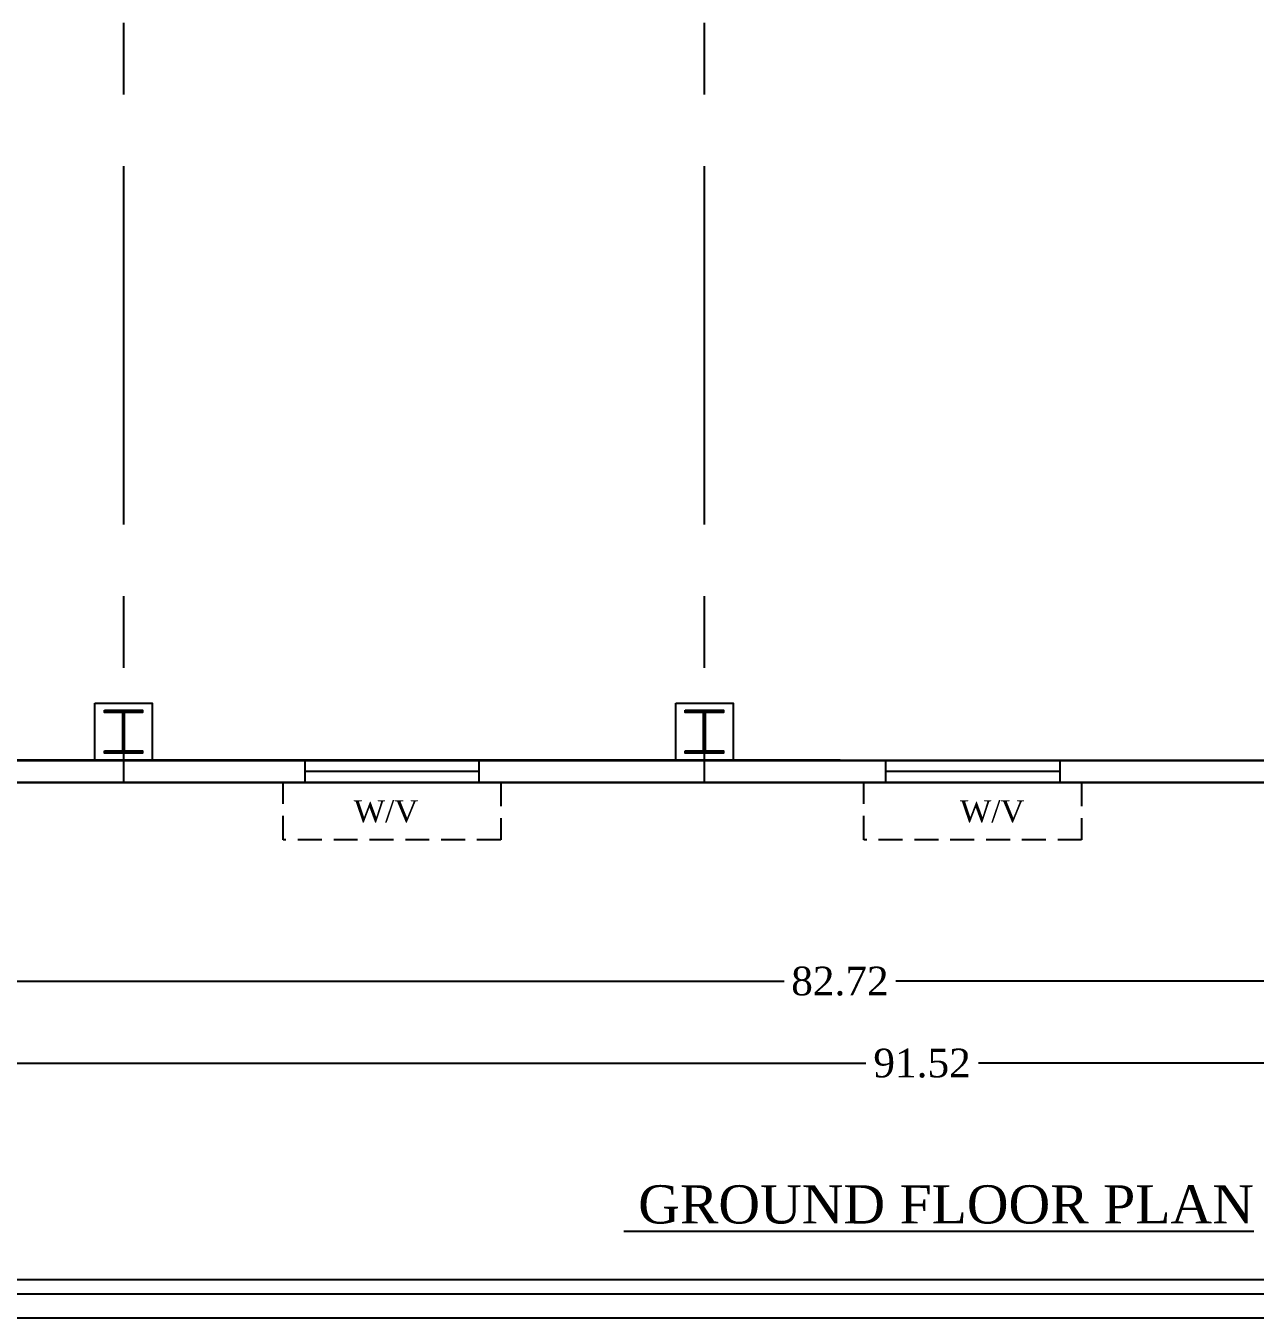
# Model space of a CAD drawing. Header units: metres. Extents: x 9436 to 9850, y -3407 to -3224.
# Drawn here: x 9518.59 to 9531.46, y -3320.31 to -3306.79 of the extents above; entities that cross this region are included whole.
import ezdxf

# ---------------------------------------------------------------- set-up
doc = ezdxf.new("R2010")
doc.units = ezdxf.units.M
doc.header["$MEASUREMENT"] = 0
doc.linetypes.add('CENTER', pattern=[2, 1.25, -0.25, 0.25, -0.25])
doc.linetypes.add('HIDDEN', pattern=[0.375, 0.25, -0.125])
for name, color, linetype in [('BLK_1_FLR_0_BLT_UP_AREA', 1, 'Continuous'), ('BLK_1_FLR_0_CARPET_AREA', 10, 'Continuous'), ('BLK_1_FLR_0_ROOF_AREA', 54, 'Continuous'), ('SHEET_1', 7, 'Continuous'), ('WORKSHOP_AREA', 7, 'Continuous')]:
    doc.layers.add(name, color=color, linetype=linetype)
doc.styles.add('Isa-', font='times.ttf')
doc.styles.add('STYLE2', font='times.ttf')
doc.dimstyles.new('ISO-25', dxfattribs={"dimscale": 0, "dimtxt": 0.23, "dimasz": 0.15, "dimexe": 1.25, "dimexo": 0.625, "dimgap": 0.11, "dimtad": 0, "dimtih": 1, "dimtoh": 1, "dimzin": 1, "dimdsep": 46, "dimtxsty": 'STYLE2', "dimblk": 'OBLIQUE', "dimcen": 0, "dimse1": 1, "dimse2": 1, "dimclrd": 1, "dimclrt": 3, "dimadec": 0, "dimazin": 2, "dimtfac": 1, "dimtix": 1, "dimtofl": 0, "dimtmove": 0, "dimatfit": 3, "dimfxl": 0, "dimtolj": 1, "dimarcsym": 0})

# ---------------------------------------------------------------- blocks, each defined once
blk = doc.blocks.new('2-2')
at = {"color": 3}
blk.add_lwpolyline([(-0.408, 0.429), (0.192, 0.429), (0.192, -0.171), (-0.408, -0.171)], close=True, dxfattribs=at)
for points in [[(-0.308, 0.353), (0.092, 0.353), (0.092, 0.329), (-0.308, 0.329)], [(-0.116, 0.329), (-0.1, 0.329), (-0.1, -0.071), (-0.116, -0.071)], [(-0.308, -0.071), (0.092, -0.071), (0.092, -0.095), (-0.308, -0.095)]]:
    blk.add_lwpolyline(points, close=True)
blk = doc.blocks.new('_Oblique')
at = {"color": 0, "linetype": 'ByBlock', "lineweight": -2}
blk.add_line((-0.5, -0.5), (0.5, 0.5), dxfattribs=at)
blk = doc.blocks.new('*D243')
at = {"color": 1, "lineweight": -2}
for p, q in [((9481.171, -3290.254), (9481.171, -3300.614)), ((9481.171, -3310.166), (9481.171, -3301.14))]:
    blk.add_line(p, q, dxfattribs=at)
at = {"layer": 'Defpoints', "color": 0}
for p in [(9572.518, -3290.254), (9481.171, -3310.166), (9482.444, -3310.166)]:
    blk.add_point(p, dxfattribs=at)
at = {"color": 1, "lineweight": -2, "xscale": 0.15, "yscale": 0.15, "zscale": 0.15}
for p, rotation in [((9481.171, -3290.254), 90), ((9481.171, -3310.166), 270)]:
    blk.add_blockref('_Oblique', p, dxfattribs=dict(at, rotation=rotation))
at = {"color": 3, "insert": (9481.171, -3300.877), "char_height": 0.3, "attachment_point": 5, "style": 'STYLE2'}
blk.add_mtext('\\A1;19.91', dxfattribs=at)
blk = doc.blocks.new('*D259')
at = {"color": 1, "lineweight": -2}
for p, q in [((9485.754, -3316.786), (9526.529, -3316.786)), ((9568.474, -3316.786), (9527.7, -3316.786))]:
    blk.add_line(p, q, dxfattribs=at)
at = {"layer": 'Defpoints', "color": 0}
for p in [(9485.754, -3314.474), (9568.474, -3314.474), (9568.474, -3316.786)]:
    blk.add_point(p, dxfattribs=at)
at = {"color": 1, "lineweight": -2, "xscale": 0.15, "yscale": 0.15, "zscale": 0.15, "rotation": 180}
blk.add_blockref('_Oblique', (9485.754, -3316.786), dxfattribs=at)
at = {"color": 1, "lineweight": -2, "xscale": 0.15, "yscale": 0.15, "zscale": 0.15}
blk.add_blockref('_Oblique', (9568.474, -3316.786), dxfattribs=at)
at = {"color": 3, "insert": (9527.114, -3316.786), "char_height": 0.3, "attachment_point": 5, "style": 'STYLE2'}
blk.add_mtext('\\A1;82.72', dxfattribs=at)
blk = doc.blocks.new('*D261')
at = {"color": 1, "lineweight": -2}
for p, q in [((9482.214, -3317.644), (9527.384, -3317.644)), ((9573.734, -3317.644), (9528.565, -3317.644))]:
    blk.add_line(p, q, dxfattribs=at)
at = {"layer": 'Defpoints', "color": 0}
for p in [(9482.214, -3309.438), (9573.734, -3309.438), (9573.734, -3317.644)]:
    blk.add_point(p, dxfattribs=at)
at = {"color": 1, "lineweight": -2, "xscale": 0.15, "yscale": 0.15, "zscale": 0.15, "rotation": 180}
blk.add_blockref('_Oblique', (9482.214, -3317.644), dxfattribs=at)
at = {"color": 1, "lineweight": -2, "xscale": 0.15, "yscale": 0.15, "zscale": 0.15}
blk.add_blockref('_Oblique', (9573.734, -3317.644), dxfattribs=at)
at = {"color": 3, "insert": (9527.974, -3317.644), "char_height": 0.3, "attachment_point": 5, "style": 'STYLE2'}
blk.add_mtext('\\A1;91.52', dxfattribs=at)

msp = doc.modelspace()

# ---------------------------------------------------------------- linework, layer by layer
at = {"color": 7, "linetype": 'CENTER', "ltscale": 3}
for p, q in [((9519.61455, -3290.25387), (9519.61455, -3314.70387)), ((9525.69456, -3290.25387), (9525.69456, -3314.70387))]:
    msp.add_line(p, q, dxfattribs=at)
at = {"color": 7}
for p, q in [((9519.60655, -3314.21572), (9519.62255, -3314.21572)), ((9525.68656, -3314.21572), (9525.70256, -3314.21572)), ((9485.75443, -3314.47387), (9559.88208, -3314.47387)), ((9523.33456, -3314.58887), (9521.51456, -3314.58887)), ((9529.41457, -3314.58887), (9527.59457, -3314.58887))]:
    msp.add_line(p, q, dxfattribs=at)
for points in [[(9478.60672, -3228.79209), (9593.84473, -3228.79209), (9593.84473, -3320.06153), (9478.60672, -3320.06153)], [(9478.75672, -3228.94209), (9593.69473, -3228.94209), (9593.69473, -3319.91153), (9478.75672, -3319.91153)], [(9482.21443, -3314.70387), (9573.73443, -3314.70387), (9573.73443, -3290.02387), (9482.21443, -3290.02387)], [(9521.51456, -3314.47387), (9523.33456, -3314.47387), (9523.33456, -3314.70387), (9521.51456, -3314.70387)], [(9527.59457, -3314.47387), (9529.41457, -3314.47387), (9529.41457, -3314.70387), (9527.59457, -3314.70387)]]:
    msp.add_lwpolyline(points, close=True, dxfattribs=at)
at = {"color": 7, "linetype": 'HIDDEN'}
for points in [[(9523.56456, -3314.70387), (9523.56456, -3315.30387), (9521.28456, -3315.30387), (9521.28456, -3314.70387)], [(9529.64457, -3314.70387), (9529.64457, -3315.30387), (9527.36457, -3315.30387), (9527.36457, -3314.70387)]]:
    msp.add_lwpolyline(points, dxfattribs=at)
at = {"layer": 'BLK_1_FLR_0_BLT_UP_AREA', "color": 45, "lineweight": 25, "ltscale": 2}
msp.add_lwpolyline([(9482.21443, -3290.02387), (9573.73443, -3290.02387), (9573.73443, -3314.70387), (9482.21443, -3314.70387)], close=True, dxfattribs=at)
at = {"layer": 'BLK_1_FLR_0_CARPET_AREA', "color": 45}
msp.add_lwpolyline([(9568.4744, -3314.47387), (9485.75443, -3314.4695)], dxfattribs=at)
at = {"layer": 'BLK_1_FLR_0_ROOF_AREA', "color": 54, "lineweight": 25, "ltscale": 2}
msp.add_lwpolyline([(9482.21443, -3290.02387), (9573.73443, -3290.02387), (9573.73443, -3314.70387), (9482.21443, -3314.70387)], close=True, dxfattribs=at)
at = {"layer": 'SHEET_1', "color": 6}
msp.add_lwpolyline([(9478.35672, -3228.54209), (9594.09473, -3228.54209), (9594.09473, -3320.31153), (9478.35672, -3320.31153)], close=True, dxfattribs=at)
at = {"layer": 'WORKSHOP_AREA', "color": 121, "lineweight": 25, "ltscale": 2}
msp.add_lwpolyline([(9485.75443, -3314.47387), (9568.4744, -3314.47387), (9568.47443, -3290.25387), (9485.75007, -3290.25387)], close=True, dxfattribs=at)

# ---------------------------------------------------------------- block references
at = {"color": 7}
for p in [(9519.72277, -3314.30246), (9525.80278, -3314.30246)]:
    msp.add_blockref('2-2', p, dxfattribs=at)

# ---------------------------------------------------------------- texts
at = {"color": 6, "style": 'Isa-'}
for s, height, p in [('W/V', 0.23, (9522.02448, -3315.12132)), ('W/V', 0.23, (9528.37054, -3315.12132)), ('%%U GROUND FLOOR PLAN', 0.4, (9524.85122, -3319.32051))]:
    msp.add_text(s, height=height, dxfattribs=at).set_placement(p)

# ---------------------------------------------------------------- dimensions: what is measured, and where the dimension line sits
at = {"color": 7}
for base, p1, p2, angle, override, picture, middle, dimtype in [((9481.17111, -3310.16579), (9572.51814, -3290.25387), (9482.44443, -3310.16579), 90, {"dimscale": 1, "dimtxt": 0.3, "dimtmove": 1, "dimfxl": 75, "dimarcsym": 2}, '*D243', (9481.17111, -3300.87732), 160), ((9573.73443, -3317.64354), (9482.21443, -3309.43814), (9573.73443, -3309.43814), 0, {"dimscale": 1, "dimtxt": 0.3, "dimfxl": 75, "dimarcsym": 2}, '*D261', (9527.97443, -3317.64354), 161)]:
    dim = msp.add_linear_dim(base=base, p1=p1, p2=p2, angle=angle, dimstyle='ISO-25', override=override, dxfattribs=at)
    dim.commit()
    dim.dimension.update_dxf_attribs({"geometry": picture, "text_midpoint": middle, "dimtype": dimtype})
dim = msp.add_linear_dim(base=(9568.47443, -3316.7861), p1=(9485.75443, -3314.47387), p2=(9568.47443, -3314.47387), angle=180, dimstyle='ISO-25', override={"dimscale": 1, "dimtxt": 0.3, "dimtmove": 1, "dimfxl": 75, "dimarcsym": 2}, dxfattribs=at)
dim.commit()
dim.dimension.update_dxf_attribs({"geometry": '*D259', "text_midpoint": (9527.11443, -3316.7861)})

doc.saveas('drawing.dxf')
